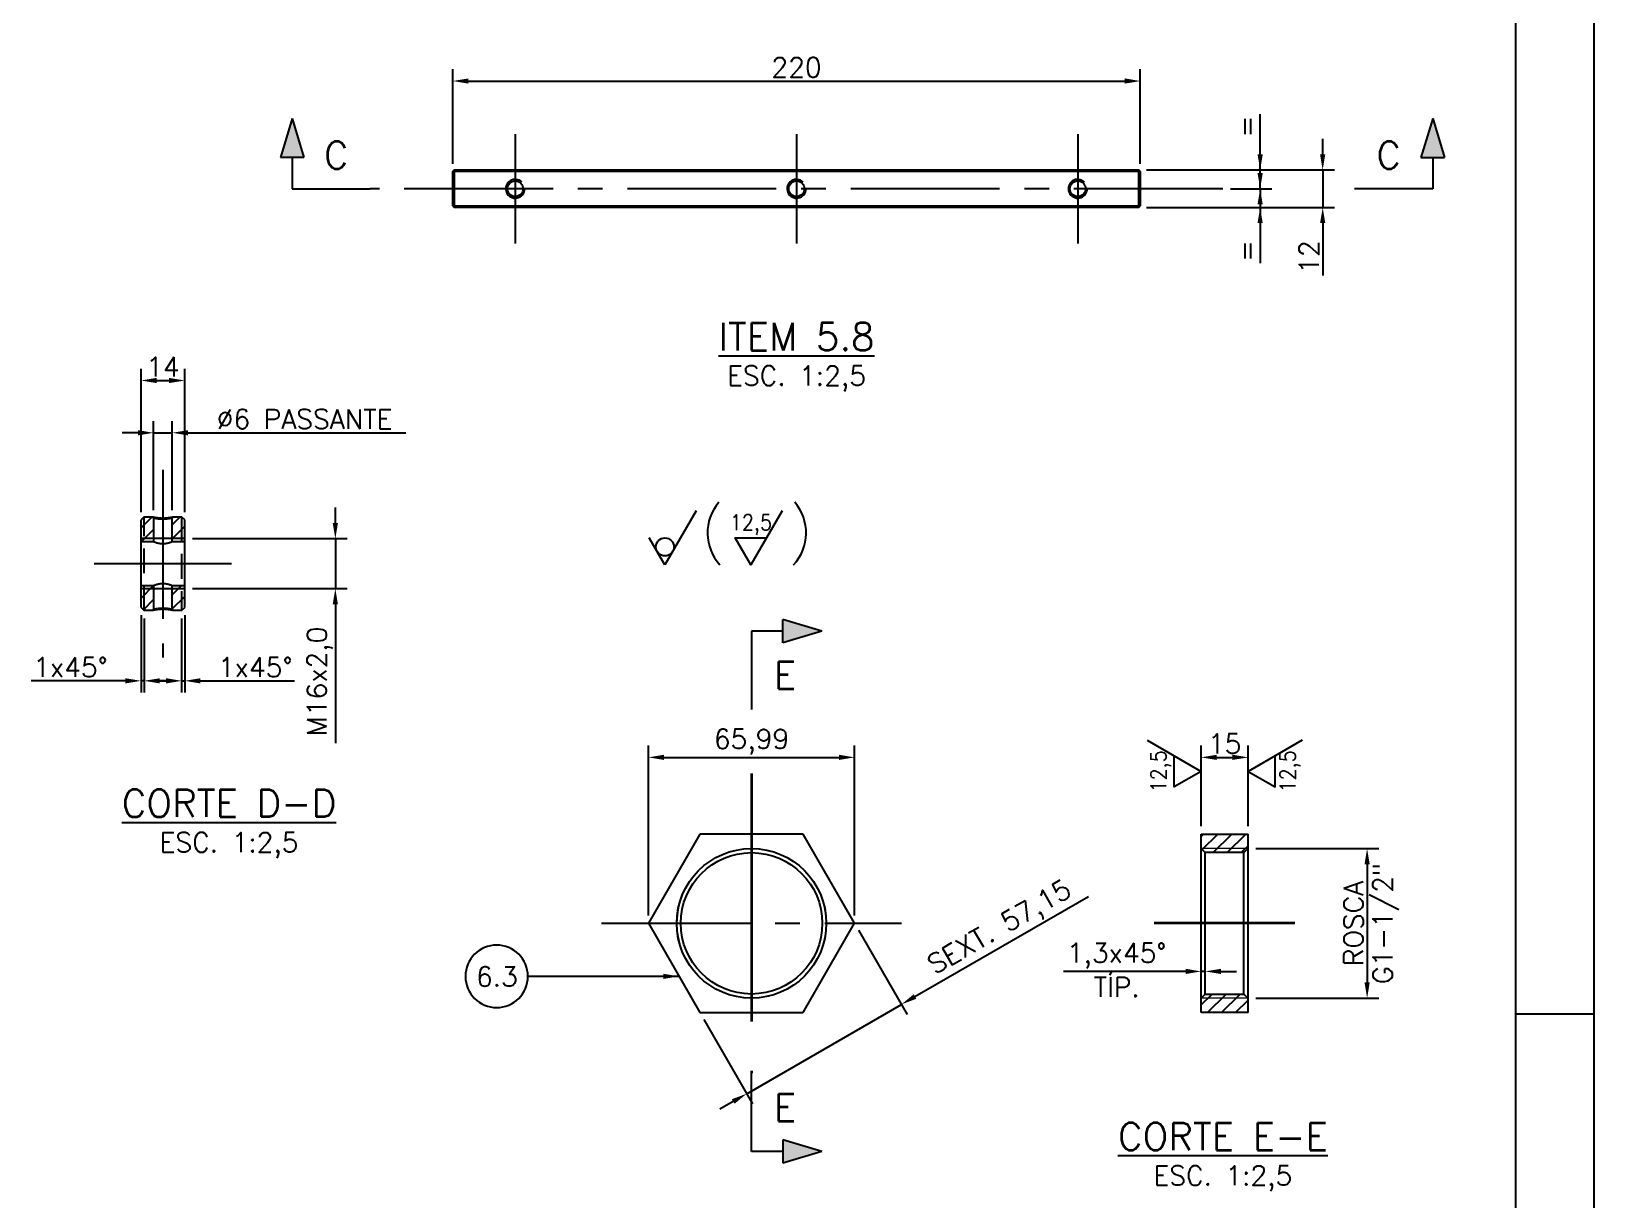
# Model space of a CAD drawing. Header units: metres. Extents: x 0 to 2102, y 0 to 1485.
# Drawn here: x 1602.6 to 2102.5, y 683 to 1057 of the extents above; entities that cross this region are included whole.
import ezdxf
from ezdxf.enums import TextEntityAlignment as Align

# ---------------------------------------------------------------- set-up
doc = ezdxf.new("R2010")
doc.units = ezdxf.units.M
doc.header["$LTSCALE"] = 2.5
for name, pattern in [('CENTER2', [28.575, 19.05, -3.175, 3.175, -3.175]), ('HIDDEN2', [4.7625, 3.175, -1.5875]), ('PHANTOM', [63.5, 31.75, -6.35, 6.35, -6.35, 6.35, -6.35])]:
    doc.linetypes.add(name, pattern=pattern)
for name, color, linetype in [('FRL2', 2, 'Continuous'), ('FRL6', 6, 'Continuous'), ('FRL7', 7, 'Continuous'), ('FRR120', 5, 'Continuous'), ('FRR140', 5, 'Continuous'), ('FRR175', 1, 'Continuous'), ('FRR80', 3, 'Continuous'), ('GSB', 7, 'Continuous'), ('MR80', 3, 'Continuous'), ('SC1', 7, 'CENTER2'), ('SDM', 7, 'Continuous'), ('SHA', 7, 'Continuous'), ('SL4', 4, 'Continuous'), ('ST1', 7, 'HIDDEN2')]:
    doc.layers.add(name, color=color, linetype=linetype)
doc.styles.add('R100', font='simplex.shx', dxfattribs={"height": 2.5})
doc.styles.add('R120', font='simplex.shx', dxfattribs={"height": 3})
doc.styles.add('R140', font='simplex.shx', dxfattribs={"height": 3.5})
doc.styles.add('R80', font='simplex.shx', dxfattribs={"height": 2})
doc.styles.add('ROMANS', font='ROMANS.SHX')
doc.dimstyles.new('2.5___1-2.5', dxfattribs={"dimscale": 2.5, "dimtxt": 2.5, "dimasz": 2, "dimexe": 1.5, "dimexo": 1, "dimgap": 0.5, "dimtad": 1, "dimzin": 12, "dimtxsty": 'ROMANS', "dimcen": 0, "dimclrd": 256, "dimclre": 256, "dimclrt": 3, "dimazin": 3, "dimtfac": 1, "dimtmove": 0, "dimatfit": 0, "dimfxl": 1, "dimlwd": -1, "dimlwe": -1, "dimarcsym": 0})
pattern_1 = [(45, (472.2037, 500.365), (-2.245064, 2.245064), [])]
pattern_2 = [(45, (-2103.466, 216.735), (-2.245064, 2.245064), [])]

# ---------------------------------------------------------------- blocks, each defined once
blk = doc.blocks.new('A1')
at = {"layer": 'FRL2'}
blk.add_line((831, 297), (841, 297), dxfattribs=at)
at = {"layer": 'FRL6', "linetype": 'Continuous'}
blk.add_line((831, 584), (831, 10), dxfattribs=at)
at = {"layer": 'FRL7', "linetype": 'Continuous'}
blk.add_line((841, 594), (841, 0), dxfattribs=at)
at = {"layer": 'FRR120', "style": 'R120'}
for tag, p in [('FASE_DO_PROJETO', (659, 46.29)), ('ÁREA_E/OU_SUBÁREA', (659, 40.79)), ('TÍTULO_DO_DESENHO', (659, 35.29)), ('SUBTÍTULO_1_DO_DESENHO', (659, 29.79)), ('SUBTÍTULO_2_DO_DESENHO', (659, 24.29))]:
    blk.add_attdef(tag, p, '', height=3, dxfattribs=at)
at = {"layer": 'FRR140', "style": 'R140', "width": 0.91}
for tag, p in [('ESCALA', (671, 14.35)), ('REVISÃO', (823.5, 14.68))]:
    blk.add_attdef(tag, text='', height=3.5, dxfattribs=at).set_placement(p, align=Align.MIDDLE)
for tag, p in [('NÚMERO_DA_CONTRATADA', (687.72, 12.6)), ('NUMERO_VALE', (752.89, 12.6))]:
    blk.add_attdef(tag, p, '', height=3.5, dxfattribs=at)
at = {"layer": 'FRR175', "style": 'R120'}
for tag, p in [('CLASSIFICAÇÃO', (811.83, 67.73)), ('PROJETO', (716.31, 53.59)), ('N_PROJ_SE', (793.5, 53.59)), ('N_CONTRATO', (796.97, 47.3))]:
    blk.add_attdef(tag, text='', height=3, dxfattribs=at).set_placement(p, align=Align.MIDDLE_CENTER)
at = {"layer": 'FRR80', "style": 'R80'}
for tag, p in [('8A_REV', (476, 77.07)), ('EMIS.', (486, 77.07)), ('PROJ.', (585, 77.07)), ('DES.', (597, 77.07)), ('VER.', (609, 77.07)), ('APR.', (621, 77.07)), ('AUT.', (633.01, 77.07)), ('7A_REV', (476, 71.37)), ('EMIS.', (486, 71.37)), ('PROJ.', (585, 71.37)), ('DES.', (597, 71.37)), ('VER.', (609, 71.37)), ('APR.', (621, 71.37)), ('AUT.', (633.01, 71.37)), ('6A_REV', (476, 65.67)), ('EMIS.', (486, 65.67)), ('PROJ.', (585, 65.67)), ('DES.', (597, 65.67)), ('VER.', (609, 65.67)), ('APR.', (621, 65.67)), ('AUT.', (633.01, 65.67)), ('5A_REV', (476, 59.97)), ('EMIS.', (486, 59.97)), ('PROJ.', (585, 59.97)), ('DES.', (597, 59.97)), ('VER.', (609, 59.97)), ('APR.', (621, 59.97)), ('AUT.', (633.01, 59.97)), ('4A_REV', (476, 54.27)), ('EMIS.', (486, 54.27)), ('PROJ.', (585, 54.27)), ('DES.', (597, 54.27)), ('VER.', (609, 54.27)), ('APR.', (621, 54.27)), ('AUT.', (633.01, 54.27)), ('3A_REV', (476, 48.57)), ('EMIS.', (486, 48.57)), ('PROJ.', (585, 48.57)), ('DES.', (597, 48.57)), ('VER.', (609, 48.57)), ('APR.', (621, 48.57)), ('AUT.', (633.01, 48.57)), ('2A_REV', (476, 42.87)), ('EMIS.', (486, 42.87)), ('PROJ.', (585, 42.87)), ('DES.', (597, 42.87)), ('VER.', (609, 42.87)), ('APR.', (621, 42.87)), ('AUT.', (633.01, 42.87)), ('1a_REV', (476, 37.17)), ('EMIS.', (486, 37.17)), ('PROJ.', (585, 37.17)), ('DES.', (597, 37.17)), ('VER.', (609, 37.17)), ('APR.', (621, 37.17)), ('AUT.', (633.01, 37.17))]:
    blk.add_attdef(tag, text='', height=2, dxfattribs=at).set_placement(p, align=Align.MIDDLE)
for p in [(492.61, 76.08), (492.61, 70.38), (492.61, 64.68), (492.61, 58.98), (492.61, 53.28), (492.61, 47.58), (492.61, 41.88), (492.61, 36.18)]:
    blk.add_attdef('DESCRIÇÃO_DA_REVISÃO', p, '', height=2, dxfattribs=at)
at = {"layer": 'FRR80', "style": 'R80', "width": 0.85}
for p in [(648, 77.07), (648, 71.37), (648, 65.67), (648, 59.97), (648, 54.27), (648, 48.57), (648, 42.87), (648, 37.17)]:
    blk.add_attdef('DATA', text='', height=2, dxfattribs=at).set_placement(p, align=Align.MIDDLE)
blk = doc.blocks.new('*D50')
at = {"layer": 'Defpoints', "color": 0, "transparency": 16777216}
for p in [(1956.92, 1012.58), (1995.76, 1012.58), (1983.82, 1006.58)]:
    blk.add_point(p, dxfattribs=at)
at = {"layer": 'SDM', "transparency": 16777216}
for p, q in [((1995.76, 1017.58), (1995.76, 1030.44)), ((1959.42, 1012.58), (1999.51, 1012.58)), ((1995.76, 1006.58), (1995.76, 1012.58)), ((1986.32, 1006.58), (1999.51, 1006.58)), ((1995.76, 1001.58), (1995.76, 996.58))]:
    blk.add_line(p, q, dxfattribs=at)
for points in [[(1994.93, 1017.58), (1996.59, 1017.58), (1995.76, 1012.58)], [(1994.93, 1001.58), (1996.59, 1001.58), (1995.76, 1006.58)]]:
    blk.add_solid(points, dxfattribs=at)
at = {"layer": 'SDM', "color": 3, "transparency": 16777216, "insert": (1991.39, 1026.51), "char_height": 6.25, "attachment_point": 5, "rotation": 90, "style": 'ROMANS'}
blk.add_mtext('=', dxfattribs=at)
blk = doc.blocks.new('*D51')
at = {"layer": 'Defpoints', "color": 0, "transparency": 16777216}
for p in [(1983.82, 1006.58), (1956.92, 1000.58), (1995.76, 1000.58)]:
    blk.add_point(p, dxfattribs=at)
at = {"layer": 'SDM', "transparency": 16777216}
for p, q in [((1995.76, 1011.58), (1995.76, 1016.58)), ((1986.32, 1006.58), (1999.51, 1006.58)), ((1995.76, 1006.58), (1995.76, 1000.58)), ((1959.42, 1000.58), (1999.51, 1000.58)), ((1995.76, 995.58), (1995.76, 982.72))]:
    blk.add_line(p, q, dxfattribs=at)
for points in [[(1994.93, 1011.58), (1996.59, 1011.58), (1995.76, 1006.58)], [(1994.93, 995.58), (1996.59, 995.58), (1995.76, 1000.58)]]:
    blk.add_solid(points, dxfattribs=at)
at = {"layer": 'SDM', "color": 3, "transparency": 16777216, "insert": (1991.39, 986.65), "char_height": 6.25, "attachment_point": 5, "rotation": 90, "style": 'ROMANS'}
blk.add_mtext('=', dxfattribs=at)
blk = doc.blocks.new('SIMB_CORTE_2')
at = {"layer": 'GSB'}
blk.add_hatch(color=2, dxfattribs=at).paths.add_polyline_path([(1.5, -4), (-1.5, -4), (0, -9)])
at = {"layer": 'GSB', "color": 1}
for p, q in [((0, -4), (0, 0)), ((0, 0), (10, 0)), ((0, -9), (-1.5, -4)), ((1.5, -4), (-1.5, -4)), ((0, -9), (1.5, -4))]:
    blk.add_line(p, q, dxfattribs=at)
at = {"layer": 'GSB', "color": 3, "style": 'R100'}
blk.add_attdef('XXXX', (-0.6, 1.57), '', height=2.5, dxfattribs=at)
at = {"layer": 'GSB', "color": 4, "style": 'R140'}
blk.add_attdef('A', text='', height=3.5, dxfattribs=at).set_placement((5.64, -4.29), align=Align.MIDDLE)
blk = doc.blocks.new('*D54')
at = {"layer": 'Defpoints', "color": 0, "transparency": 16777216}
for p in [(1956.92, 1012.58), (1956.92, 1000.58), (2015.77, 1000.58)]:
    blk.add_point(p, dxfattribs=at)
at = {"layer": 'SDM', "transparency": 16777216}
for p, q in [((2015.77, 1017.58), (2015.77, 1022.58)), ((1959.42, 1012.58), (2019.52, 1012.58)), ((2015.77, 1012.58), (2015.77, 1000.58)), ((1959.42, 1000.58), (2019.52, 1000.58)), ((2015.77, 995.58), (2015.77, 978.86))]:
    blk.add_line(p, q, dxfattribs=at)
for points in [[(2014.93, 1017.58), (2016.6, 1017.58), (2015.77, 1012.58)], [(2014.93, 995.58), (2016.6, 995.58), (2015.77, 1000.58)]]:
    blk.add_solid(points, dxfattribs=at)
at = {"layer": 'SDM', "color": 3, "transparency": 16777216, "insert": (2011.39, 984.72), "char_height": 6.25, "attachment_point": 5, "rotation": 90, "style": 'ROMANS'}
blk.add_mtext('12', dxfattribs=at)
blk = doc.blocks.new('CORTE')
at = {"layer": 'GSB', "color": 4, "style": 'R140'}
blk.add_attdef('%%UCORTE', text='', height=3.5, dxfattribs=at).set_placement((-0.25, 2.38), align=Align.MIDDLE_CENTER)
at = {"layer": 'GSB', "color": 3, "style": 'R100'}
blk.add_attdef('ESC.', text='', height=2.5, dxfattribs=at).set_placement((-0.25, -2.62), align=Align.MIDDLE_CENTER)
blk = doc.blocks.new('*D81')
at = {"layer": 'Defpoints', "color": 0, "transparency": 16777216}
for p in [(1957.42, 1041.05), (1737.42, 1012.08), (1957.42, 1012.08)]:
    blk.add_point(p, dxfattribs=at)
at = {"layer": 'SDM', "transparency": 16777216}
for p, q in [((1737.42, 1014.58), (1737.42, 1044.8)), ((1742.42, 1041.05), (1952.42, 1041.05)), ((1957.42, 1014.58), (1957.42, 1044.8))]:
    blk.add_line(p, q, dxfattribs=at)
for points in [[(1742.42, 1041.89), (1742.42, 1040.22), (1737.42, 1041.05)], [(1952.42, 1041.89), (1952.42, 1040.22), (1957.42, 1041.05)]]:
    blk.add_solid(points, dxfattribs=at)
at = {"layer": 'SDM', "color": 3, "transparency": 16777216, "insert": (1847.42, 1045.43), "char_height": 6.25, "attachment_point": 5, "style": 'ROMANS'}
blk.add_mtext('220', dxfattribs=at)
blk = doc.blocks.new('*D83')
at = {"layer": 'Defpoints', "color": 0, "transparency": 16777216}
for p in [(1651.68, 894.6), (1651.68, 878.6), (1699.86, 878.6)]:
    blk.add_point(p, dxfattribs=at)
at = {"layer": 'SDM', "transparency": 16777216}
for p, q in [((1699.86, 899.6), (1699.86, 904.6)), ((1654.18, 894.6), (1703.61, 894.6)), ((1699.86, 894.6), (1699.86, 878.6)), ((1654.18, 878.6), (1703.61, 878.6)), ((1699.86, 873.6), (1699.86, 829.19))]:
    blk.add_line(p, q, dxfattribs=at)
for points in [[(1699.02, 899.6), (1700.69, 899.6), (1699.86, 894.6)], [(1699.02, 873.6), (1700.69, 873.6), (1699.86, 878.6)]]:
    blk.add_solid(points, dxfattribs=at)
at = {"layer": 'SDM', "color": 3, "transparency": 16777216, "insert": (1694.89, 848.9), "char_height": 6.25, "attachment_point": 5, "rotation": 90, "style": 'ROMANS'}
blk.add_mtext('M16x2,0', dxfattribs=at)
blk = doc.blocks.new('*D84')
at = {"layer": 'Defpoints', "color": 0, "transparency": 16777216}
for p in [(1647.68, 928.48), (1641.68, 901.18), (1647.68, 901.18)]:
    blk.add_point(p, dxfattribs=at)
at = {"layer": 'SDM', "transparency": 16777216}
for p, q in [((1641.68, 903.68), (1641.68, 932.23)), ((1647.68, 903.68), (1647.68, 932.23)), ((1636.68, 928.48), (1631.68, 928.48)), ((1641.68, 928.48), (1647.68, 928.48)), ((1652.68, 928.48), (1722.38, 928.48))]:
    blk.add_line(p, q, dxfattribs=at)
for points in [[(1636.68, 929.32), (1636.68, 927.65), (1641.68, 928.48)], [(1652.68, 929.32), (1652.68, 927.65), (1647.68, 928.48)]]:
    blk.add_solid(points, dxfattribs=at)
at = {"layer": 'SDM', "color": 3, "transparency": 16777216, "insert": (1690.03, 932.86), "char_height": 6.25, "attachment_point": 5, "style": 'ROMANS'}
blk.add_mtext('%%C6 PASSANTE', dxfattribs=at)
blk = doc.blocks.new('*D85')
at = {"layer": 'Defpoints', "color": 0, "transparency": 16777216}
for p in [(1651.68, 945.21), (1637.68, 900.6), (1651.68, 900.6)]:
    blk.add_point(p, dxfattribs=at)
at = {"layer": 'SDM', "transparency": 16777216}
for p, q in [((1637.68, 903.1), (1637.68, 948.96)), ((1642.68, 945.21), (1646.68, 945.21)), ((1651.68, 903.1), (1651.68, 948.96))]:
    blk.add_line(p, q, dxfattribs=at)
for points in [[(1642.68, 946.05), (1642.68, 944.38), (1637.68, 945.21)], [(1646.68, 946.05), (1646.68, 944.38), (1651.68, 945.21)]]:
    blk.add_solid(points, dxfattribs=at)
at = {"layer": 'SDM', "color": 3, "transparency": 16777216, "insert": (1644.68, 949.59), "char_height": 6.25, "attachment_point": 5, "style": 'ROMANS'}
blk.add_mtext('14', dxfattribs=at)
blk = doc.blocks.new('*D87')
at = {"layer": 'Defpoints', "color": 0, "transparency": 16777216}
for p in [(1637.68, 872.6), (1638.68, 871.6), (1637.68, 849.1)]:
    blk.add_point(p, dxfattribs=at)
at = {"layer": 'SDM', "transparency": 16777216}
for p, q in [((1637.68, 870.1), (1637.68, 845.35)), ((1638.68, 869.1), (1638.68, 845.35)), ((1632.68, 849.1), (1602.56, 849.1)), ((1638.68, 849.1), (1637.68, 849.1)), ((1643.68, 849.1), (1648.68, 849.1))]:
    blk.add_line(p, q, dxfattribs=at)
for points in [[(1632.68, 849.93), (1632.68, 848.27), (1637.68, 849.1)], [(1643.68, 849.93), (1643.68, 848.27), (1638.68, 849.1)]]:
    blk.add_solid(points, dxfattribs=at)
at = {"layer": 'SDM', "color": 3, "transparency": 16777216, "insert": (1615.12, 853.47), "char_height": 6.25, "attachment_point": 5, "style": 'ROMANS'}
blk.add_mtext('1x45%%D', dxfattribs=at)
blk = doc.blocks.new('*D88')
at = {"layer": 'Defpoints', "color": 0, "transparency": 16777216}
for p in [(1650.68, 871.6), (1651.68, 872.6), (1651.68, 849.1)]:
    blk.add_point(p, dxfattribs=at)
at = {"layer": 'SDM', "transparency": 16777216}
for p, q in [((1651.68, 870.1), (1651.68, 845.35)), ((1650.68, 869.1), (1650.68, 845.35)), ((1645.68, 849.1), (1640.68, 849.1)), ((1650.68, 849.1), (1651.68, 849.1)), ((1656.68, 849.1), (1686.8, 849.1))]:
    blk.add_line(p, q, dxfattribs=at)
for points in [[(1645.68, 849.93), (1645.68, 848.27), (1650.68, 849.1)], [(1656.68, 849.93), (1656.68, 848.27), (1651.68, 849.1)]]:
    blk.add_solid(points, dxfattribs=at)
at = {"layer": 'SDM', "color": 3, "transparency": 16777216, "insert": (1674.24, 853.47), "char_height": 6.25, "attachment_point": 5, "style": 'ROMANS'}
blk.add_mtext('1x45%%D', dxfattribs=at)
blk = doc.blocks.new('*D126')
at = {"layer": 'Defpoints', "color": 0, "transparency": 16777216}
for p in [(1866.02, 824.61), (1800.02, 771.49), (1866.02, 771.49)]:
    blk.add_point(p, dxfattribs=at)
at = {"layer": 'SDM', "transparency": 16777216}
for p, q in [((1800.02, 773.99), (1800.02, 828.36)), ((1866.02, 773.99), (1866.02, 828.36)), ((1805.02, 824.61), (1861.02, 824.61))]:
    blk.add_line(p, q, dxfattribs=at)
for points in [[(1805.02, 825.44), (1805.02, 823.78), (1800.02, 824.61)], [(1861.02, 825.44), (1861.02, 823.78), (1866.02, 824.61)]]:
    blk.add_solid(points, dxfattribs=at)
at = {"layer": 'SDM', "color": 3, "transparency": 16777216, "insert": (1833.02, 829.58), "char_height": 6.25, "attachment_point": 5, "style": 'ROMANS'}
blk.add_mtext('65,99', dxfattribs=at)
blk = doc.blocks.new('*D127')
at = {"layer": 'Defpoints', "color": 0, "transparency": 16777216}
for p in [(1866.02, 771.49), (1880.99, 745.56), (1816.52, 742.92)]:
    blk.add_point(p, dxfattribs=at)
at = {"layer": 'SDM', "transparency": 16777216}
for p, q in [((1885.32, 748.06), (1940.79, 780.08)), ((1867.27, 769.33), (1882.86, 742.31)), ((1831.5, 716.98), (1880.99, 745.56)), ((1817.77, 740.75), (1833.37, 713.74)), ((1827.17, 714.48), (1822.83, 711.98))]:
    blk.add_line(p, q, dxfattribs=at)
for points in [[(1884.9, 748.78), (1885.74, 747.34), (1880.99, 745.56)], [(1826.75, 715.21), (1827.58, 713.76), (1831.5, 716.98)]]:
    blk.add_solid(points, dxfattribs=at)
at = {"layer": 'SDM', "color": 3, "transparency": 16777216, "insert": (1912.73, 769.63), "char_height": 6.25, "attachment_point": 5, "rotation": 30, "style": 'ROMANS'}
blk.add_mtext('SEXT. 57,15', dxfattribs=at)
blk = doc.blocks.new('*D128')
at = {"layer": 'Defpoints', "color": 0, "transparency": 16777216}
for p in [(1991.89, 824.61), (1976.89, 800.07), (1991.89, 800.07)]:
    blk.add_point(p, dxfattribs=at)
at = {"layer": 'SDM', "transparency": 16777216}
for p, q in [((1976.89, 802.57), (1976.89, 828.36)), ((1991.89, 802.57), (1991.89, 828.36)), ((1981.89, 824.61), (1986.89, 824.61))]:
    blk.add_line(p, q, dxfattribs=at)
for points in [[(1981.89, 825.44), (1981.89, 823.78), (1976.89, 824.61)], [(1986.89, 825.44), (1986.89, 823.78), (1991.89, 824.61)]]:
    blk.add_solid(points, dxfattribs=at)
at = {"layer": 'SDM', "color": 3, "transparency": 16777216, "insert": (1984.39, 828.98), "char_height": 6.25, "attachment_point": 5, "style": 'ROMANS'}
blk.add_mtext('15', dxfattribs=at)
blk = doc.blocks.new('*D129')
at = {"layer": 'Defpoints', "color": 0, "transparency": 16777216}
for p in [(1991.86, 795.4), (1991.89, 747.57), (2029.99, 747.57)]:
    blk.add_point(p, dxfattribs=at)
at = {"layer": 'SDM', "transparency": 16777216}
for p, q in [((1994.36, 795.4), (2033.74, 795.4)), ((2029.99, 790.4), (2029.99, 752.57)), ((1994.39, 747.57), (2033.74, 747.57))]:
    blk.add_line(p, q, dxfattribs=at)
for points in [[(2029.16, 790.4), (2030.82, 790.4), (2029.99, 795.4)], [(2029.16, 752.57), (2030.82, 752.57), (2029.99, 747.57)]]:
    blk.add_solid(points, dxfattribs=at)
at = {"layer": 'SDM', "color": 3, "transparency": 16777216, "char_height": 6.25, "attachment_point": 5, "rotation": 90, "style": 'ROMANS'}
for s, insert in [('G1-1/2"', (2036, 771.48)), ('ROSCA', (2025.62, 771.48))]:
    blk.add_mtext(s, dxfattribs=dict(at, insert=insert))
blk = doc.blocks.new('*D130')
at = {"layer": 'Defpoints', "color": 0, "transparency": 16777216}
for p in [(1976.89, 756.11), (1976.89, 756.11), (1978.19, 756.11)]:
    blk.add_point(p, dxfattribs=at)
at = {"layer": 'SDM', "transparency": 16777216}
for p, q in [((1971.89, 756.11), (1932.84, 756.11)), ((1976.89, 758.61), (1976.89, 759.86)), ((1978.19, 756.11), (1976.89, 756.11)), ((1978.19, 758.61), (1978.19, 759.86)), ((1983.19, 756.11), (1988.19, 756.11))]:
    blk.add_line(p, q, dxfattribs=at)
for points in [[(1971.89, 756.95), (1971.89, 755.28), (1976.89, 756.11)], [(1983.19, 756.95), (1983.19, 755.28), (1978.19, 756.11)]]:
    blk.add_solid(points, dxfattribs=at)
at = {"layer": 'SDM', "color": 3, "transparency": 16777216, "char_height": 6.25, "attachment_point": 5, "style": 'ROMANS'}
for s, insert in [('1,3x45%%D', (1949.86, 761.08)), ('TÍP.', (1949.86, 751.14))]:
    blk.add_mtext(s, dxfattribs=dict(at, insert=insert))
blk = doc.blocks.new('ITEM')
at = {"layer": 'GSB'}
blk.add_circle((0, 0), 4, dxfattribs=at)
blk = doc.blocks.new('ROUGHNESS (INDICATION)')
blk.add_lwpolyline([(4, 6.93), (0, 0), (-2, 3.46), (2, 3.46)])
at = {"layer": 'MR80', "style": 'R80', "width": 0.9}
blk.add_attdef('ROUGHNESS', text='', height=2, dxfattribs=at).set_placement((0, 5.46), align=Align.MIDDLE_CENTER)
blk = doc.blocks.new('A$Cb5e2482d')
for p, q in [((15, 17.32), (5, 0)), ((5, 0), (0, 8.66))]:
    blk.add_line(p, q)
at = {"layer": 'SDM'}
blk.add_circle((5, 5.77), 2.89, dxfattribs=at)

msp = doc.modelspace()

# ---------------------------------------------------------------- hatches: boundary and pattern name
at = {"layer": 'SHA'}
h = msp.add_hatch(dxfattribs=at)
h.set_pattern_fill('ANSI31', color=256, style=0)
h.set_pattern_definition(pattern_1)
edge = h.paths.add_edge_path(flags=0)
edge.add_line((1641.362, 901.599), (1638.676, 901.599))
edge.add_line((1638.676, 901.599), (1637.676, 900.599))
edge.add_line((1637.676, 900.599), (1637.676, 893.599))
edge.add_line((1637.676, 893.599), (1641.676, 893.599))
edge.add_line((1641.676, 893.599), (1641.676, 901.178))
edge.add_line((1641.676, 901.178), (1641.362, 901.599))
h = msp.add_hatch(dxfattribs=at)
h.set_pattern_fill('ANSI31', color=256, style=0)
h.set_pattern_definition(pattern_1)
h.paths.add_polyline_path([(1651.676, 893.599), (1651.676, 900.599), (1650.676, 901.599), (1647.991, 901.599), (1647.676, 901.178), (1647.676, 893.599)], flags=0)
h = msp.add_hatch(dxfattribs=at)
h.set_pattern_fill('ANSI31', color=256, style=0)
h.set_pattern_definition(pattern_1)
edge = h.paths.add_edge_path(flags=0)
edge.add_line((1637.676, 879.599), (1637.676, 872.599))
edge.add_line((1637.676, 872.599), (1638.676, 871.599))
edge.add_line((1638.676, 871.599), (1641.362, 871.599))
edge.add_line((1641.362, 871.599), (1641.676, 872.02))
edge.add_line((1641.676, 872.02), (1641.676, 879.599))
edge.add_line((1641.676, 879.599), (1637.676, 879.599))
h = msp.add_hatch(dxfattribs=at)
h.set_pattern_fill('ANSI31', color=256, style=0)
h.set_pattern_definition(pattern_1)
h.paths.add_polyline_path([(1647.991, 871.599), (1650.676, 871.599), (1651.676, 872.599), (1651.676, 879.599), (1647.676, 879.599), (1647.676, 872.02)], flags=0)
h = msp.add_hatch(dxfattribs=at)
h.set_pattern_fill('ANSI31', color=256, style=0)
h.set_pattern_definition(pattern_2)
h.paths.add_polyline_path([(1991.886, 800.069), (1976.886, 800.069), (1976.886, 795.421), (1978.188, 794.119), (1990.585, 794.119), (1991.886, 795.421)], flags=0)
h = msp.add_hatch(dxfattribs=at)
h.set_pattern_fill('ANSI31', color=256, style=0)
h.set_pattern_definition(pattern_2)
h.paths.add_polyline_path([(1976.886, 742.919), (1991.886, 742.919), (1991.886, 747.568), (1990.585, 748.869), (1978.188, 748.869), (1976.886, 747.568)], flags=0)

# ---------------------------------------------------------------- linework, layer by layer
at = {"layer": 'GSB', "color": 7, "ltscale": 0.02}
for centre, start, end in [((1834.038, 896.417), 139.37292, 222.62574), ((1835.368, 896.417), 317.37426, 40.62708)]:
    msp.add_arc(centre, 15.121, start, end, dxfattribs=at)
at = {"layer": 'SC1'}
for p, q in [((1757.418, 1024.081), (1757.418, 989.081)), ((1847.418, 1024.081), (1847.418, 989.081)), ((1937.418, 1024.081), (1937.418, 989.081)), ((1983.818, 1006.581), (1711.018, 1006.581)), ((1644.676, 916.599), (1644.676, 856.599)), ((1622.676, 886.599), (1666.676, 886.599)), ((1785.024, 771.494), (1881.015, 771.494))]:
    msp.add_line(p, q, dxfattribs=at)
at = {"layer": 'SC1', "color": 7, "linetype": 'PHANTOM', "lineweight": 35}
for p, q in [((1833.02, 819.49), (1833.02, 723.499)), ((2006.886, 771.494), (1961.886, 771.494))]:
    msp.add_line(p, q, dxfattribs=at)
at = {"layer": 'SDM'}
for p, q in [((1651.676, 894.599), (1637.676, 894.599)), ((1637.676, 878.599), (1651.676, 878.599))]:
    msp.add_line(p, q, dxfattribs=at)
at = {"layer": 'SDM', "color": 7, "linetype": 'Continuous', "lineweight": 18}
for p, q in [((1991.861, 795.396), (1976.911, 795.396)), ((1991.861, 747.593), (1976.911, 747.593))]:
    msp.add_line(p, q, dxfattribs=at)
at = {"layer": 'SDM'}
for centre in [(1757.418, 1006.581), (1847.418, 1006.581), (1937.418, 1006.581)]:
    msp.add_arc(centre, 3, 44.38784, 0, dxfattribs=at)
at = {"layer": 'SDM', "color": 7, "linetype": 'Continuous', "lineweight": 18}
msp.add_arc((1833.02, 771.494), 23.901, 255, 195, dxfattribs=at)
at = {"layer": 'SL4'}
for p, q in [((1737.418, 1012.081), (1737.918, 1012.581)), ((1737.418, 1001.081), (1737.418, 1012.081)), ((1737.918, 1012.581), (1956.918, 1012.581)), ((1956.918, 1012.081), (1737.918, 1012.081)), ((1737.918, 1012.081), (1737.918, 1001.081)), ((1956.918, 1012.581), (1957.418, 1012.081)), ((1956.918, 1001.081), (1956.918, 1012.081)), ((1957.418, 1012.081), (1957.418, 1001.081)), ((1737.918, 1000.581), (1737.418, 1001.081)), ((1737.918, 1001.081), (1956.918, 1001.081)), ((1956.918, 1000.581), (1737.918, 1000.581)), ((1957.418, 1001.081), (1956.918, 1000.581)), ((1638.676, 901.599), (1637.676, 900.599)), ((1637.676, 893.599), (1637.676, 900.599)), ((1638.676, 901.599), (1641.362, 901.599)), ((1641.676, 901.178), (1641.362, 901.599)), ((1641.676, 901.178), (1641.676, 893.599)), ((1647.991, 901.599), (1647.676, 901.178)), ((1647.676, 893.599), (1647.676, 901.178)), ((1647.991, 901.599), (1650.676, 901.599)), ((1651.676, 900.599), (1650.676, 901.599)), ((1651.676, 893.599), (1651.676, 900.599)), ((1637.676, 879.599), (1637.676, 893.599)), ((1641.676, 893.599), (1637.676, 893.599)), ((1651.676, 893.599), (1647.676, 893.599)), ((1651.676, 879.599), (1651.676, 893.599)), ((1637.676, 879.599), (1641.676, 879.599)), ((1637.676, 872.599), (1637.676, 879.599)), ((1641.676, 879.599), (1641.676, 872.02)), ((1647.676, 872.02), (1647.676, 879.599)), ((1647.676, 879.599), (1651.676, 879.599)), ((1651.676, 872.599), (1651.676, 879.599)), ((1637.676, 872.599), (1638.676, 871.599)), ((1641.362, 871.599), (1638.676, 871.599)), ((1641.362, 871.599), (1641.676, 872.02)), ((1647.676, 872.02), (1647.991, 871.599)), ((1650.676, 871.599), (1647.991, 871.599)), ((1650.676, 871.599), (1651.676, 872.599)), ((1816.522, 800.069), (1800.024, 771.494)), ((1849.517, 800.069), (1816.522, 800.069)), ((1866.015, 771.494), (1849.517, 800.069)), ((1976.886, 795.421), (1976.886, 800.069)), ((1976.886, 800.069), (1991.886, 800.069)), ((1991.886, 795.421), (1991.886, 800.069)), ((1978.188, 794.119), (1976.886, 795.421)), ((1976.886, 747.568), (1976.886, 795.421)), ((1991.886, 795.421), (1990.585, 794.119)), ((1991.886, 747.568), (1991.886, 795.421)), ((1990.585, 794.119), (1978.188, 794.119)), ((1978.188, 748.869), (1978.188, 794.119)), ((1990.585, 748.869), (1990.585, 794.119)), ((1800.024, 771.494), (1816.522, 742.919)), ((1849.517, 742.919), (1866.015, 771.494)), ((1976.886, 747.568), (1978.188, 748.869)), ((1976.886, 742.919), (1976.886, 747.568)), ((1978.188, 748.869), (1990.585, 748.869)), ((1990.585, 748.869), (1991.886, 747.568)), ((1991.886, 742.919), (1991.886, 747.568)), ((1816.522, 742.919), (1849.517, 742.919)), ((1991.886, 742.919), (1976.886, 742.919))]:
    msp.add_line(p, q, dxfattribs=at)
for centre, radius in [((1757.418, 1006.581), 2.5), ((1847.418, 1006.581), 2.5), ((1937.418, 1006.581), 2.5), ((1833.02, 771.494), 23.927), ((1833.02, 771.494), 22.625)]:
    msp.add_circle(centre, radius, dxfattribs=at)
for points, knots in [([(1641.362, 901.599), (1641.362, 901.599), (1641.361, 901.599), (1641.405, 901.589), (1641.599, 901.545), (1641.904, 901.48), (1642.318, 901.404), (1642.821, 901.327), (1643.4, 901.262), (1644.026, 901.217), (1644.678, 901.201), (1645.33, 901.217), (1645.956, 901.262), (1646.535, 901.327), (1647.037, 901.404), (1647.45, 901.481), (1647.704, 901.535), (1647.852, 901.567), (1647.932, 901.585), (1647.982, 901.597), (1647.988, 901.598), (1647.991, 901.599)], [0, 0, 0, 0, 0.0003348, 0.063223, 0.1268444, 0.19006, 0.2524447, 0.3145175, 0.3767793, 0.4389904, 0.5001423, 0.5612095, 0.6235045, 0.6857082, 0.7478161, 0.8101417, 0.8733678, 0.9054278, 0.9370247, 0.96845, 1, 1, 1, 1]), ([(1647.676, 901.178), (1647.675, 901.177), (1647.673, 901.177), (1647.658, 901.172), (1647.631, 901.164), (1647.59, 901.153), (1647.535, 901.139), (1647.462, 901.121), (1647.371, 901.101), (1647.261, 901.078), (1647.129, 901.051), (1646.976, 901.021), (1646.702, 900.969), (1646.283, 900.904), (1645.715, 900.843), (1645.179, 900.806), (1644.62, 900.79), (1643.982, 900.815), (1643.237, 900.88), (1642.619, 900.973), (1642.193, 901.056), (1641.939, 901.109), (1641.778, 901.148), (1641.693, 901.172), (1641.676, 901.178), (1641.676, 901.178), (1641.676, 901.178)], [0, 0, 0, 0, 0.0176776, 0.0363557, 0.0560393, 0.0767326, 0.0984392, 0.1211623, 0.1449046, 0.1696684, 0.1954559, 0.2222689, 0.250109, 0.3249272, 0.3914943, 0.449847, 0.5000467, 0.5688359, 0.6520238, 0.7497079, 0.8096159, 0.8645428, 0.9145078, 0.9595375, 0.9996701, 1, 1, 1, 1]), ([(1647.676, 893.599), (1647.676, 893.599), (1647.656, 893.59), (1647.578, 893.557), (1647.519, 893.533), (1647.368, 893.472), (1647.275, 893.436), (1647.057, 893.356), (1646.933, 893.313), (1646.659, 893.226), (1646.509, 893.182), (1646.184, 893.099), (1646.012, 893.061), (1645.653, 892.996), (1645.461, 892.969), (1645.073, 892.933), (1644.877, 892.924), (1644.48, 892.923), (1644.278, 892.933), (1643.891, 892.969), (1643.702, 892.995), (1643.337, 893.061), (1643.166, 893.099), (1642.843, 893.182), (1642.691, 893.226), (1642.417, 893.313), (1642.294, 893.356), (1642.077, 893.436), (1641.983, 893.473), (1641.832, 893.533), (1641.774, 893.557), (1641.696, 893.591), (1641.676, 893.599), (1641.676, 893.599)], [0, 0, 0, 0, 0.0625, 0.0625, 0.125, 0.125, 0.1875, 0.1875, 0.25, 0.25, 0.3125, 0.3125, 0.375, 0.375, 0.4375, 0.4375, 0.5, 0.5, 0.5625, 0.5625, 0.625, 0.625, 0.6875, 0.6875, 0.75, 0.75, 0.8125, 0.8125, 0.875, 0.875, 0.9375, 0.9375, 1, 1, 1, 1]), ([(1641.676, 879.599), (1641.676, 879.599), (1641.696, 879.608), (1641.774, 879.64), (1641.833, 879.665), (1641.984, 879.726), (1642.077, 879.762), (1642.295, 879.842), (1642.42, 879.885), (1642.693, 879.972), (1642.843, 880.016), (1643.169, 880.099), (1643.34, 880.137), (1643.7, 880.202), (1643.891, 880.229), (1644.279, 880.265), (1644.476, 880.274), (1644.873, 880.274), (1645.074, 880.265), (1645.461, 880.229), (1645.65, 880.202), (1646.015, 880.137), (1646.186, 880.098), (1646.509, 880.016), (1646.661, 879.971), (1646.935, 879.884), (1647.058, 879.841), (1647.276, 879.762), (1647.369, 879.725), (1647.52, 879.665), (1647.578, 879.641), (1647.657, 879.607), (1647.676, 879.599), (1647.676, 879.599)], [0, 0, 0, 0, 0.0625, 0.0625, 0.125, 0.125, 0.1875, 0.1875, 0.25, 0.25, 0.3125, 0.3125, 0.375, 0.375, 0.4375, 0.4375, 0.5, 0.5, 0.5625, 0.5625, 0.625, 0.625, 0.6875, 0.6875, 0.75, 0.75, 0.8125, 0.8125, 0.875, 0.875, 0.9375, 0.9375, 1, 1, 1, 1]), ([(1647.991, 871.599), (1647.989, 871.599), (1647.987, 871.6), (1647.971, 871.603), (1647.945, 871.609), (1647.908, 871.618), (1647.861, 871.628), (1647.803, 871.641), (1647.68, 871.668), (1647.447, 871.717), (1647.035, 871.794), (1646.532, 871.871), (1645.953, 871.936), (1645.327, 871.981), (1644.676, 871.997), (1644.024, 871.981), (1643.398, 871.936), (1642.819, 871.871), (1642.317, 871.794), (1641.904, 871.717), (1641.65, 871.663), (1641.501, 871.63), (1641.421, 871.612), (1641.371, 871.601), (1641.365, 871.6), (1641.362, 871.599)], [0, 0, 0, 0, 0.0180786, 0.0360783, 0.0540538, 0.0720601, 0.0901519, 0.1083831, 0.1268065, 0.1901288, 0.2525638, 0.3146048, 0.3768467, 0.4389583, 0.5000667, 0.5611, 0.6233512, 0.6855659, 0.747634, 0.8099885, 0.8734273, 0.9054966, 0.937089, 0.9684925, 1, 1, 1, 1]), ([(1641.676, 872.02), (1641.677, 872.021), (1641.679, 872.021), (1641.694, 872.026), (1641.721, 872.034), (1641.762, 872.045), (1641.818, 872.059), (1641.891, 872.077), (1641.982, 872.097), (1642.093, 872.121), (1642.224, 872.147), (1642.378, 872.177), (1642.651, 872.229), (1643.071, 872.294), (1643.639, 872.355), (1644.175, 872.392), (1644.734, 872.408), (1645.371, 872.383), (1646.116, 872.317), (1646.709, 872.229), (1647.105, 872.152), (1647.338, 872.105), (1647.503, 872.067), (1647.608, 872.041), (1647.666, 872.024), (1647.673, 872.021), (1647.676, 872.02)], [0, 0, 0, 0, 0.0177233, 0.0364425, 0.0561623, 0.0768872, 0.0986205, 0.1213656, 0.145125, 0.1699012, 0.1956962, 0.2225119, 0.2503498, 0.3250882, 0.3916129, 0.4499609, 0.5001936, 0.5688576, 0.6519704, 0.7496288, 0.7999443, 0.8468069, 0.8902275, 0.93022, 0.9668027, 1, 1, 1, 1])]:
    msp.add_open_spline(points, degree=3, knots=knots, dxfattribs=at)
at = {"layer": 'ST1'}
for p, q in [((1737.418, 1012.081), (1737.918, 1012.081)), ((1737.918, 1012.581), (1737.918, 1012.081)), ((1956.918, 1012.581), (1956.918, 1012.081)), ((1956.918, 1012.081), (1957.418, 1012.081)), ((1737.918, 1001.081), (1737.418, 1001.081)), ((1737.918, 1001.081), (1737.918, 1000.581)), ((1957.418, 1001.081), (1956.918, 1001.081)), ((1956.918, 1001.081), (1956.918, 1000.581)), ((1638.676, 871.599), (1638.676, 901.599)), ((1650.676, 901.599), (1650.676, 871.599))]:
    msp.add_line(p, q, dxfattribs=at)

# ---------------------------------------------------------------- block references
at = {"xscale": 2.499999999999972, "yscale": 2.499999999999972, "zscale": 2.499999999999972}
msp.add_blockref('A1', (0, 0), dxfattribs=at)
at = {"layer": 'GSB'}
ref = msp.add_blockref('SIMB_CORTE_2', (1686.018, 1006.581), dxfattribs=dict(at, xscale=-2.499999999999972, yscale=2.499999999999972, zscale=2.499999999999972, rotation=180))
ref.add_attrib('A', 'C', dxfattribs={"color": 4, "height": 8.75, "style": 'R140'}).set_placement((1700.11, 1017.315), align=Align.MIDDLE)
ref = msp.add_blockref('SIMB_CORTE_2', (2050.97, 1006.581), dxfattribs=dict(at, xscale=2.499999999999972, yscale=2.499999999999972, zscale=2.499999999999972, rotation=180))
ref.add_attrib('A', 'C', dxfattribs={"color": 4, "height": 8.75, "style": 'R140'}).set_placement((2036.878, 1017.315), align=Align.MIDDLE)
for name, p, xscale, yscale, zscale, values in [('CORTE', (1848.051, 953.292), 2.5, 2.5, 2.5, {'%%UCORTE': '%%uITEM 5.8', 'ESC.': 'ESC. 1:2,5'}), ('ROUGHNESS (INDICATION)', (1832.834, 886.177), 2.499999999999972, 2.499999999999972, 2.499999999999972, {'ROUGHNESS': '12,5'}), ('CORTE', (1666.459, 803.958), 2.5, 2.5, 2.5, {'%%UCORTE': '%%uCORTE D-D', 'ESC.': 'ESC. 1:2,5'}), ('CORTE', (1984.449, 697.341), 2.5, 2.5, 2.5, {'%%UCORTE': '%%uCORTE E-E', 'ESC.': 'ESC. 1:2,5'})]:
    msp.add_blockref(name, p, dxfattribs=dict(at, xscale=xscale, yscale=yscale, zscale=zscale)).add_auto_attribs(values)
msp.add_blockref('A$Cb5e2482d', (1800.299, 886.177), dxfattribs=at)
ref = msp.add_blockref('SIMB_CORTE_2', (1833.02, 864.978), dxfattribs=dict(at, xscale=-2.499999999999972, yscale=2.499999999999972, zscale=2.499999999999972, rotation=89.99999999999993))
ref.add_attrib('A', 'E', dxfattribs={"color": 4, "height": 8.75, "style": 'R140'}).set_placement((1843.753, 850.886), align=Align.MIDDLE)
at = {"layer": 'GSB', "xscale": 2.499999999999972, "yscale": 2.499999999999972, "zscale": 2.499999999999972, "rotation": 90.00000000000001}
msp.add_blockref('ROUGHNESS (INDICATION)', (1976.886, 820.128), dxfattribs=at).add_auto_attribs({'ROUGHNESS': '12,5'})
at = {"layer": 'GSB'}
ref = msp.add_blockref('ROUGHNESS (INDICATION)', (1991.886, 820.128), dxfattribs=dict(at, xscale=-2.499999999999972, yscale=2.499999999999972, zscale=2.499999999999972, rotation=270))
ref.add_attrib('ROUGHNESS', '12,5', dxfattribs={"layer": 'MR80', "height": 5, "rotation": 90, "style": 'R80', "width": 0.9}).set_placement((2004.594, 820.128), align=Align.MIDDLE_CENTER)
ref = msp.add_blockref('ITEM', (1751.482, 754.526), dxfattribs=dict(at, xscale=-2.5, yscale=2.5, zscale=2.5))
ref.add_attrib('1', '6.3', dxfattribs={"color": 3, "height": 6.25, "style": 'R100'}).set_placement((1751.567, 754.473), align=Align.MIDDLE_CENTER)
ref = msp.add_blockref('SIMB_CORTE_2', (1833.02, 698.499), dxfattribs=dict(at, xscale=2.499999999999972, yscale=2.499999999999972, zscale=2.499999999999972, rotation=89.99999999999999))
ref.add_attrib('A', 'E', dxfattribs={"color": 4, "height": 8.75, "style": 'R140'}).set_placement((1843.753, 712.591), align=Align.MIDDLE)

# ---------------------------------------------------------------- dimensions: what is measured, and where the dimension line sits
at = {"layer": 'SDM'}
for base, p1, p2, picture, middle in [((1957.418, 1041.054), (1737.418, 1012.081), (1957.418, 1012.081), '*D81', (1847.418, 1045.429)), ((1651.676, 945.214), (1637.676, 900.599), (1651.676, 900.599), '*D85', (1644.676, 949.589)), ((1991.886, 824.609), (1976.886, 800.069), (1991.886, 800.069), '*D128', (1984.386, 828.984))]:
    dim = msp.add_linear_dim(base=base, p1=p1, p2=p2, dimstyle='2.5___1-2.5', dxfattribs=at)
    dim.commit()
    dim.dimension.update_dxf_attribs({"geometry": picture, "text_midpoint": middle})
for base, p1, p2, angle, text, picture, middle in [((1995.761, 1012.581), (1983.818, 1006.581), (1956.918, 1012.581), 90, '=', '*D50', (1991.386, 1026.51)), ((1995.761, 1000.581), (1983.818, 1006.581), (1956.918, 1000.581), 270, '=', '*D51', (1991.386, 986.653)), ((1699.858, 878.599), (1651.676, 894.599), (1651.676, 878.599), 90, 'M<>x2,0', '*D83', (1694.888, 848.897)), ((1651.676, 849.1), (1650.676, 871.599), (1651.676, 872.599), 180, '<>x45%%D', '*D88', (1674.236, 853.475)), ((2029.991, 747.568), (1991.861, 795.396), (1991.886, 747.568), 90, 'ROSCA\\XG1-1/2"', '*D129', (2029.991, 771.482))]:
    dim = msp.add_linear_dim(base=base, p1=p1, p2=p2, angle=angle, text=text, dimstyle='2.5___1-2.5', dxfattribs=at)
    dim.commit()
    dim.dimension.update_dxf_attribs({"geometry": picture, "text_midpoint": middle})
dim = msp.add_linear_dim(base=(2015.765, 1000.581), p1=(1956.918, 1012.581), p2=(1956.918, 1000.581), angle=90, dimstyle='2.5___1-2.5', dxfattribs=at)
dim.commit()
dim.dimension.update_dxf_attribs({"geometry": '*D54', "text_midpoint": (2011.39, 984.718)})
for base, p1, p2, text, picture, middle in [((1647.676, 928.482), (1641.676, 901.178), (1647.676, 901.178), '%%C<> PASSANTE', '*D84', (1690.027, 932.857)), ((1637.676, 849.1), (1638.676, 871.599), (1637.676, 872.599), '<>x45%%D', '*D87', (1615.117, 853.475)), ((1976.886, 756.114), (1978.188, 756.114), (1976.886, 756.114), '<>x45%%D\\XTÍP.', '*D130', (1949.862, 756.114))]:
    dim = msp.add_linear_dim(base=base, p1=p1, p2=p2, text=text, dimstyle='2.5___1-2.5', dxfattribs=at)
    dim.commit()
    dim.dimension.update_dxf_attribs({"geometry": picture, "text_midpoint": middle})
dim = msp.add_linear_dim(base=(1866.015, 824.609), p1=(1800.024, 771.494), p2=(1866.015, 771.494), dimstyle='2.5___1-2.5', dxfattribs=at)
dim.commit()
dim.dimension.update_dxf_attribs({"geometry": '*D126', "text_midpoint": (1833.02, 824.609), "dimtype": 160})
dim = msp.add_aligned_dim(p1=(1816.522, 742.919), p2=(1866.015, 771.494), distance=-29.947, text='SEXT. <>', dimstyle='2.5___1-2.5', dxfattribs=at)
dim.commit()
dim.dimension.update_dxf_attribs({"geometry": '*D127', "text_midpoint": (1912.732, 769.626)})

# ---------------------------------------------------------------- leaders
msp.add_leader([(1809.821, 754.526), (1761.482, 754.526)], dimstyle='2.5___1-2.5', override={"dimgap": 0.5, "dimtad": 0}, dxfattribs=at)

doc.saveas('drawing.dxf')
